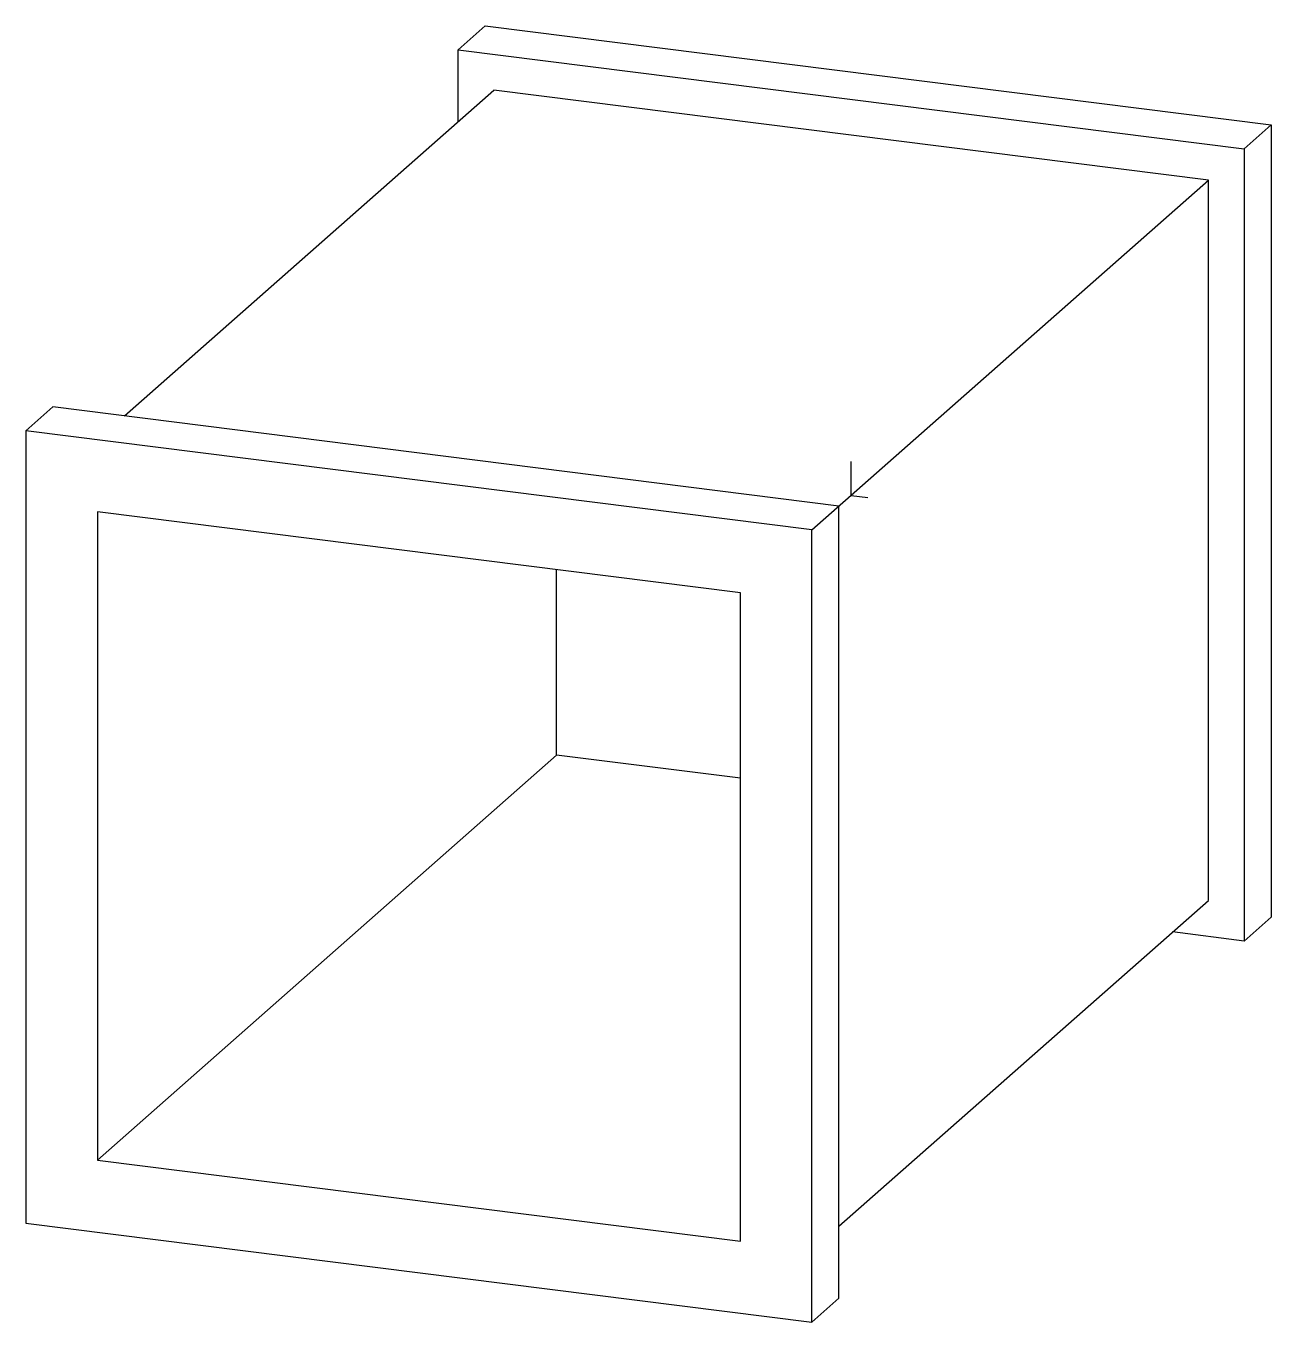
# Paper-space layout '_Dimetric' of a CAD drawing. Header units: inches. Extents: x -10.8 to 5.5, y -10.8 to 6.1.
import ezdxf

# ---------------------------------------------------------------- set-up
doc = ezdxf.new("R2010")
doc.units = ezdxf.units.IN
doc.header["$MEASUREMENT"] = 0
doc.header["$PDSIZE"] = -1

psp = doc.layouts.new('_Dimetric')

# ---------------------------------------------------------------- linework, layer by layer
at = {"color": 7, "linetype": 'Continuous', "lineweight": 25}
for p, q in [((-4.791, 6.145), (-5.145, 5.834)), ((-4.791, 6.145), (5.498, 4.849)), ((-5.145, 4.891), (-5.145, 5.834)), ((-5.145, 5.834), (5.145, 4.537)), ((-9.513, 1.039), (-4.677, 5.303)), ((4.677, 4.125), (-4.677, 5.303)), ((5.498, 4.849), (5.145, 4.537)), ((5.498, 4.849), (5.498, -5.522)), ((5.145, 4.537), (5.145, -5.834)), ((-0.512, -0.452), (4.677, 4.125)), ((4.677, -5.303), (4.677, 4.125)), ((-10.802, 0.845), (-10.448, 1.157)), ((-0.159, -0.14), (-10.448, 1.157)), ((-10.802, 0.845), (-10.802, -9.526)), ((-0.512, -0.452), (-10.802, 0.845)), ((-0.159, -10.511), (-0.159, -0.14)), ((-9.866, -0.216), (-9.866, -8.701)), ((-1.447, -1.277), (-9.866, -0.216)), ((-0.512, -10.823), (-0.512, -0.452)), ((-3.856, -3.401), (-3.856, -0.973)), ((-1.447, -9.762), (-1.447, -1.277)), ((-3.856, -3.401), (-9.866, -8.701)), ((-1.447, -3.704), (-3.856, -3.401)), ((-0.159, -9.568), (4.677, -5.303)), ((5.498, -5.522), (5.145, -5.834)), ((5.145, -5.834), (4.209, -5.716)), ((-9.866, -8.701), (-1.447, -9.762)), ((-10.802, -9.526), (-0.512, -10.823)), ((-0.512, -10.823), (-0.159, -10.511))]:
    psp.add_line(p, q, dxfattribs=at)
at = {"color": 7, "linetype": 'Continuous'}
for q in [(0, 0.443), (0.22, -0.028)]:
    psp.add_line((0, 0), q, dxfattribs=at)
psp.add_point((0, 0), dxfattribs=at)

doc.saveas('drawing.dxf')
